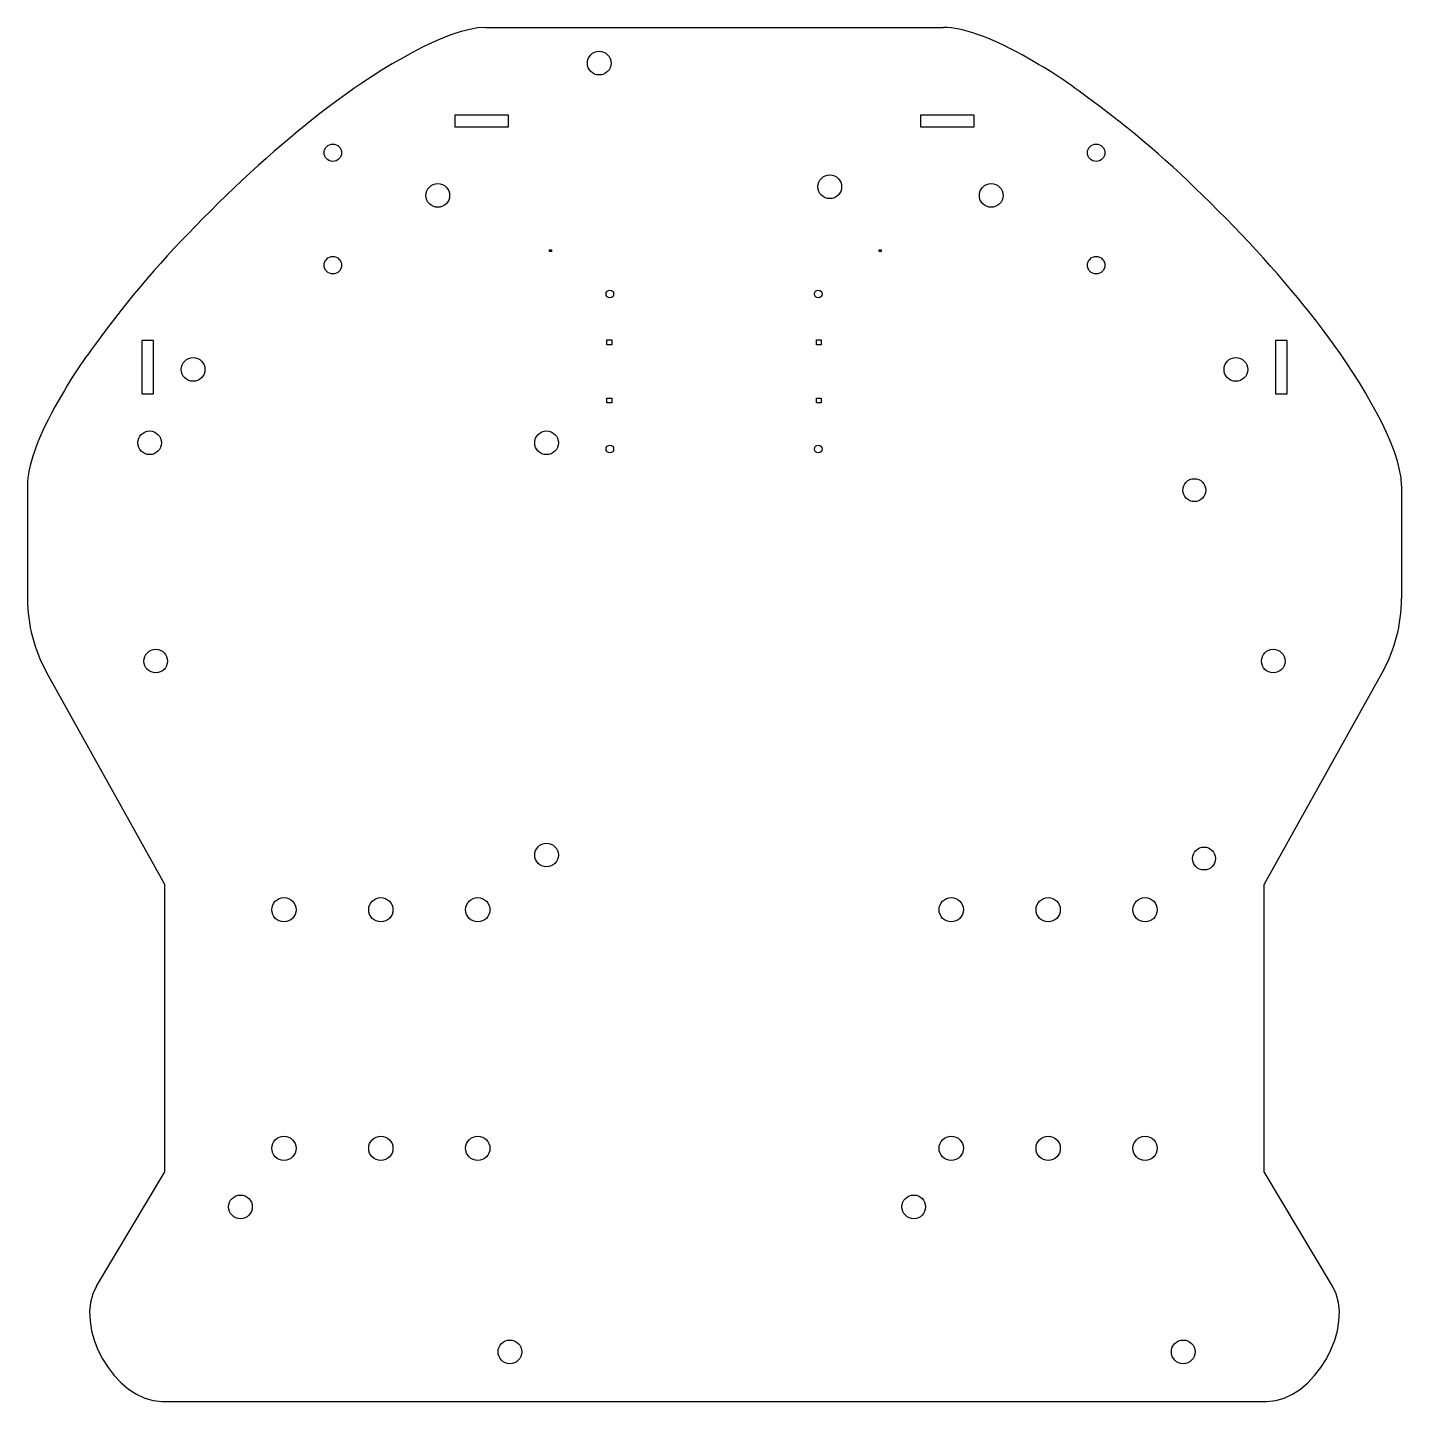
# Model space of a CAD drawing. Header units: millimetres. Extents: x -180 to 0, y 0 to 180.
import ezdxf

# ---------------------------------------------------------------- set-up
doc = ezdxf.new("R2010")
doc.units = ezdxf.units.MM

msp = doc.modelspace()

# ---------------------------------------------------------------- linework, layer by layer
at = {"color": 7, "linetype": 'Continuous', "lineweight": 25}
for p, q in [((-120, 180), (-60, 180)), ((-124, 168.5), (-124, 167)), ((-117, 168.5), (-124, 168.5)), ((-117, 167), (-117, 168.5)), ((-63, 168.5), (-63, 167)), ((-56, 168.5), (-63, 168.5)), ((-56, 167), (-56, 168.5)), ((-124, 167), (-117, 167)), ((-63, 167), (-56, 167)), ((-111.6, 150.65), (-111.6, 150.89)), ((-111.6, 150.89), (-111.36, 150.89)), ((-111.36, 150.65), (-111.6, 150.65)), ((-111.36, 150.89), (-111.36, 150.65)), ((-68.42, 150.65), (-68.42, 150.89)), ((-68.42, 150.89), (-68.18, 150.89)), ((-68.18, 150.65), (-68.42, 150.65)), ((-68.18, 150.89), (-68.18, 150.65)), ((-165, 139), (-165, 132)), ((-163.5, 139), (-165, 139)), ((-163.5, 132), (-163.5, 139)), ((-104.11, 138.43), (-104.11, 139.06)), ((-104.11, 139.06), (-103.47, 139.06)), ((-103.47, 139.06), (-103.47, 138.43)), ((-76.64, 138.43), (-76.64, 139.06)), ((-76.64, 139.06), (-76.01, 139.06)), ((-76.01, 139.06), (-76.01, 138.43)), ((-16.5, 139), (-16.5, 132)), ((-15, 139), (-16.5, 139)), ((-15, 132), (-15, 139)), ((-103.47, 138.43), (-104.11, 138.43)), ((-76.01, 138.43), (-76.64, 138.43)), ((-165, 132), (-163.5, 132)), ((-104.11, 130.81), (-104.11, 131.44)), ((-104.11, 131.44), (-103.47, 131.44)), ((-103.47, 131.44), (-103.47, 130.81)), ((-76.64, 130.81), (-76.64, 131.44)), ((-76.64, 131.44), (-76.01, 131.44)), ((-76.01, 131.44), (-76.01, 130.81)), ((-16.5, 132), (-15, 132)), ((-103.47, 130.81), (-104.11, 130.81)), ((-76.01, 130.81), (-76.64, 130.81)), ((-180, 120), (-180, 105.2)), ((0, 120), (0, 105.2)), ((-162, 67.71), (-177.47, 95.46)), ((-18, 67.71), (-2.53, 95.46)), ((-162, 30.11), (-162, 67.71)), ((-18, 30.11), (-18, 67.71)), ((-170.95, 15.13), (-162, 30.11)), ((-9.05, 15.13), (-18, 30.11)), ((-162.37, 0), (-17.63, 0))]:
    msp.add_line(p, q, dxfattribs=at)
for centre, radius in [((-105.1, 175.33), 1.55), ((-140, 163.59), 1.14), ((-40, 163.59), 1.14), ((-74.9, 159.13), 1.55), ((-126.25, 158), 1.55), ((-53.75, 158), 1.55), ((-140, 148.86), 1.14), ((-40, 148.86), 1.14), ((-103.71, 145.09), 0.5), ((-76.41, 145.09), 0.5), ((-158.3, 135.2), 1.55), ((-21.7, 135.2), 1.55), ((-164, 125.59), 1.55), ((-112, 125.59), 1.55), ((-103.71, 124.78), 0.5), ((-76.41, 124.78), 0.5), ((-27.14, 119.39), 1.5), ((-163.2, 97), 1.55), ((-16.8, 97), 1.55), ((-112, 71.59), 1.55), ((-25.87, 71.13), 1.5), ((-146.41, 64.42), 1.59), ((-133.71, 64.42), 1.59), ((-121.01, 64.42), 1.59), ((-58.99, 64.42), 1.59), ((-46.29, 64.42), 1.59), ((-33.59, 64.42), 1.59), ((-146.41, 33.17), 1.59), ((-133.71, 33.17), 1.59), ((-121.01, 33.17), 1.59), ((-58.99, 33.17), 1.59), ((-46.29, 33.17), 1.59), ((-33.59, 33.17), 1.59), ((-152.1, 25.5), 1.55), ((-63.9, 25.5), 1.55), ((-116.8, 6.5), 1.55), ((-28.6, 6.5), 1.55)]:
    msp.add_circle(centre, radius, dxfattribs=at)
for centre, start, end in [((-160, 105.2), 180, 209.1384), ((-20, 105.2), 330.8616, 0)]:
    msp.add_arc(centre, 20, start, end, dxfattribs=at)
for points in [[(-120, 180), (-125.04, 180), (-133.96, 174.48), (-144.96, 166.33), (-150.47, 161.53), (-161.53, 150.47), (-165.54, 146.02), (-172.83, 136.18), (-174.01, 134.62), (-178.8, 125.95), (-180, 122.52), (-180, 120)], [(0, 120), (0, 125.04), (-5.52, 133.96), (-13.67, 144.96), (-18.47, 150.47), (-29.53, 161.53), (-33.98, 165.54), (-43.82, 172.83), (-45.38, 174.01), (-54.05, 178.8), (-57.48, 180), (-60, 180)]]:
    msp.add_open_spline(points, degree=3, knots=[0, 0, 0, 0, 0.25, 0.25, 0.5, 0.5, 0.75, 0.75, 0.875, 0.875, 1, 1, 1, 1], dxfattribs=at)
for points in [[(-170.95, 15.13), (-174.11, 9.85), (-168.53, 0), (-162.37, 0)], [(-17.63, 0), (-11.48, 0), (-5.89, 9.85), (-9.05, 15.13)]]:
    msp.add_open_spline(points, degree=3, dxfattribs=at)

doc.saveas('drawing.dxf')
